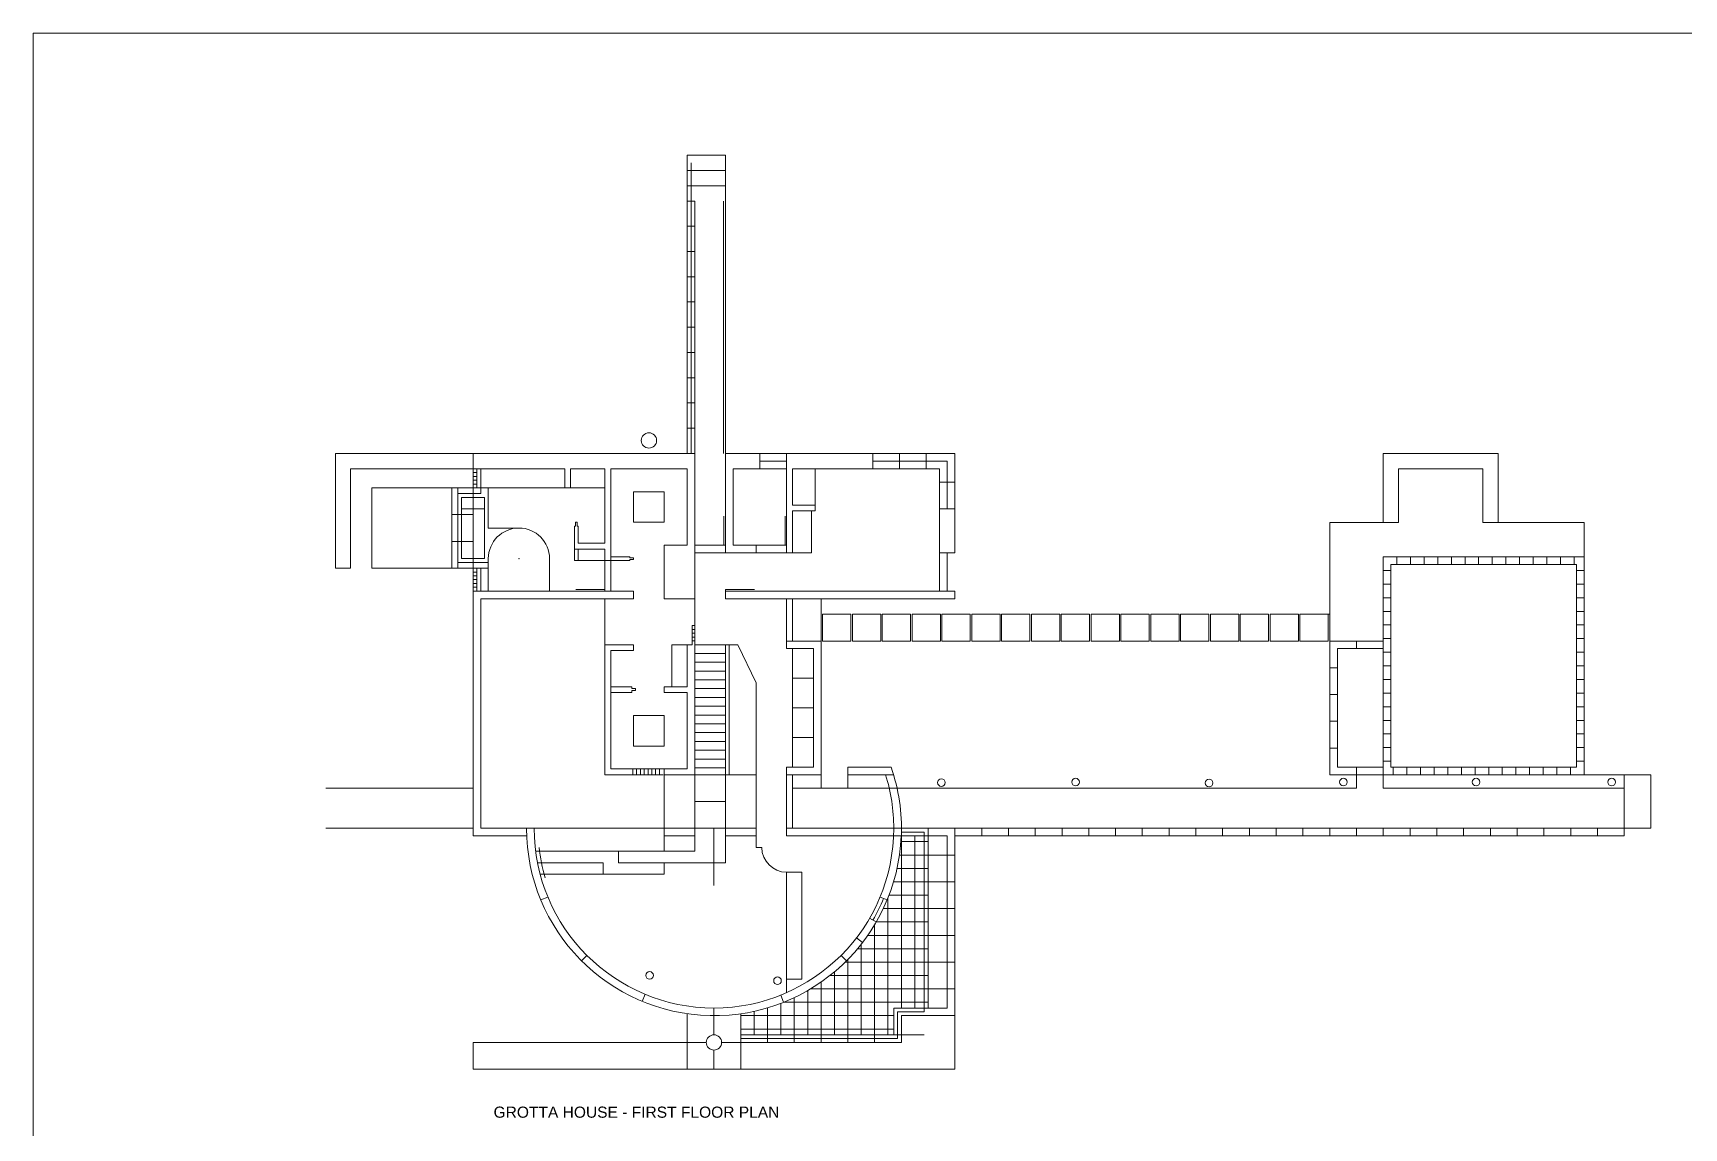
# Model space of a CAD drawing. Header units: millimetres. Extents: x 5814.9 to 5906.1, y 2492.5 to 2551.4.
# Drawn here: x 5814.86 to 5858.03, y 2522.76 to 2551.39 of the extents above; entities that cross this region are included whole.
import ezdxf

# ---------------------------------------------------------------- set-up
doc = ezdxf.new("R2010")
doc.units = ezdxf.units.MM
doc.layers.add('0inne_gulv', color=41, linetype='Continuous', lineweight=13)
doc.layers.add('G-ANNO-TEXT', color=231, linetype='Continuous', lineweight=9)
doc.styles.add('Arial_1', font='arial.ttf', dxfattribs={"height": 50})

msp = doc.modelspace()

# ---------------------------------------------------------------- linework, layer by layer
at = {"layer": '0inne_gulv'}
for p, q in [((5831.964, 2548.197), (5831.964, 2540.397)), ((5832.964, 2548.197), (5831.964, 2548.197)), ((5832.964, 2540.397), (5832.964, 2548.197)), ((5832.964, 2547.797), (5831.964, 2547.797)), ((5832.064, 2547.997), (5832.064, 2540.397)), ((5832.964, 2547.397), (5831.964, 2547.397)), ((5832.164, 2546.997), (5831.964, 2546.997)), ((5832.164, 2540.397), (5832.164, 2546.997)), ((5832.914, 2546.997), (5832.914, 2540.397)), ((5832.164, 2546.337), (5831.964, 2546.337)), ((5832.164, 2545.677), (5831.964, 2545.677)), ((5832.164, 2545.017), (5831.964, 2545.017)), ((5832.164, 2544.357), (5831.964, 2544.357)), ((5832.164, 2543.697), (5831.964, 2543.697)), ((5832.164, 2543.037), (5831.964, 2543.037)), ((5832.164, 2542.377), (5831.964, 2542.377)), ((5832.164, 2541.717), (5831.964, 2541.717)), ((5832.164, 2541.057), (5831.964, 2541.057)), ((5826.364, 2540.397), (5822.764, 2540.397)), ((5822.764, 2540.397), (5822.764, 2537.397)), ((5826.764, 2540.397), (5826.364, 2540.397)), ((5826.364, 2539.997), (5826.364, 2540.397)), ((5826.764, 2540.397), (5830.764, 2540.397)), ((5830.764, 2540.397), (5832.164, 2540.397)), ((5832.164, 2536.597), (5832.164, 2540.397)), ((5832.964, 2540.397), (5838.964, 2540.397)), ((5832.964, 2540.397), (5832.964, 2537.797)), ((5833.864, 2539.997), (5833.864, 2540.397)), ((5834.564, 2539.997), (5834.564, 2540.397)), ((5836.814, 2539.997), (5836.814, 2540.397)), ((5837.514, 2539.997), (5837.514, 2540.397)), ((5838.214, 2539.997), (5838.214, 2540.397)), ((5838.964, 2540.397), (5838.964, 2537.797)), ((5823.164, 2539.997), (5826.364, 2539.997)), ((5823.164, 2537.397), (5823.164, 2539.997)), ((5828.764, 2539.997), (5826.364, 2539.997)), ((5826.364, 2539.997), (5826.364, 2539.497)), ((5826.464, 2539.997), (5826.464, 2539.497)), ((5826.564, 2539.997), (5826.564, 2539.497)), ((5828.764, 2539.497), (5828.764, 2539.997)), ((5828.914, 2539.497), (5828.914, 2539.997)), ((5828.914, 2539.997), (5829.814, 2539.997)), ((5829.814, 2539.997), (5829.814, 2538.047)), ((5829.964, 2537.597), (5829.964, 2539.997)), ((5829.964, 2539.997), (5831.964, 2539.997)), ((5831.964, 2539.997), (5831.964, 2537.997)), ((5834.564, 2539.997), (5833.164, 2539.997)), ((5833.164, 2539.997), (5833.164, 2537.997)), ((5834.564, 2540.197), (5833.864, 2540.197)), ((5834.564, 2537.997), (5834.564, 2539.997)), ((5838.564, 2539.997), (5834.714, 2539.997)), ((5834.714, 2539.047), (5834.714, 2539.997)), ((5835.314, 2539.047), (5835.314, 2539.997)), ((5836.814, 2540.197), (5838.764, 2540.197)), ((5838.564, 2537.797), (5838.564, 2539.997)), ((5838.764, 2538.947), (5838.764, 2540.197)), ((5850.164, 2540.393), (5853.164, 2540.393)), ((5850.164, 2538.593), (5850.164, 2540.393)), ((5850.564, 2538.593), (5850.564, 2539.993)), ((5850.564, 2539.993), (5852.764, 2539.993)), ((5852.764, 2538.593), (5852.764, 2539.993)), ((5853.164, 2540.393), (5853.164, 2538.593)), ((5826.364, 2539.897), (5826.464, 2539.897)), ((5826.364, 2539.797), (5826.464, 2539.797)), ((5826.364, 2539.697), (5826.464, 2539.697)), ((5826.364, 2539.597), (5826.464, 2539.597)), ((5838.564, 2539.647), (5838.964, 2539.647)), ((5823.714, 2539.497), (5825.814, 2539.497)), ((5823.714, 2537.397), (5823.714, 2539.497)), ((5826.364, 2539.497), (5825.814, 2539.497)), ((5825.814, 2539.497), (5825.814, 2537.397)), ((5825.964, 2539.497), (5825.964, 2537.397)), ((5826.564, 2539.347), (5825.964, 2539.347)), ((5826.664, 2539.247), (5826.064, 2539.247)), ((5826.064, 2539.247), (5826.064, 2537.647)), ((5826.364, 2539.497), (5826.564, 2539.497)), ((5826.364, 2539.497), (5826.364, 2537.397)), ((5826.564, 2539.497), (5826.564, 2539.347)), ((5826.564, 2539.497), (5828.764, 2539.497)), ((5826.664, 2537.647), (5826.664, 2539.247)), ((5826.764, 2538.447), (5826.764, 2539.497)), ((5828.764, 2539.497), (5828.914, 2539.497)), ((5828.914, 2539.497), (5829.814, 2539.497)), ((5830.564, 2538.597), (5830.564, 2539.397)), ((5830.564, 2539.397), (5831.364, 2539.397)), ((5831.364, 2539.397), (5831.364, 2538.597)), ((5825.814, 2538.797), (5826.364, 2538.797)), ((5826.664, 2538.947), (5826.064, 2538.947)), ((5832.924, 2537.997), (5832.924, 2538.757)), ((5834.524, 2537.997), (5834.524, 2538.757)), ((5835.314, 2539.047), (5834.714, 2539.047)), ((5835.314, 2538.897), (5834.714, 2538.897)), ((5834.714, 2537.797), (5834.714, 2538.897)), ((5835.214, 2537.797), (5835.214, 2538.897)), ((5835.314, 2538.897), (5835.314, 2539.047)), ((5838.564, 2538.947), (5838.964, 2538.947)), ((5826.764, 2538.447), (5827.564, 2538.447)), ((5829.014, 2537.897), (5829.014, 2538.497)), ((5829.014, 2538.497), (5829.044, 2538.497)), ((5829.044, 2538.497), (5829.044, 2538.597)), ((5829.044, 2538.597), (5829.084, 2538.597)), ((5829.084, 2538.597), (5829.084, 2538.497)), ((5829.084, 2538.497), (5829.114, 2538.497)), ((5829.114, 2538.497), (5829.114, 2538.047)), ((5831.364, 2538.597), (5830.564, 2538.597)), ((5848.764, 2538.593), (5850.564, 2538.593)), ((5848.764, 2536.193), (5848.764, 2538.593)), ((5855.414, 2538.593), (5852.764, 2538.593)), ((5855.414, 2532.197), (5855.414, 2538.593)), ((5825.814, 2538.097), (5826.364, 2538.097)), ((5829.014, 2537.597), (5829.014, 2537.897)), ((5829.014, 2537.897), (5829.814, 2537.897)), ((5829.114, 2538.047), (5829.814, 2538.047)), ((5829.114, 2537.897), (5829.114, 2537.597)), ((5829.814, 2537.897), (5829.814, 2537.597)), ((5831.364, 2537.997), (5831.964, 2537.997)), ((5831.964, 2537.997), (5831.364, 2537.997)), ((5831.364, 2537.997), (5831.364, 2536.597)), ((5832.964, 2537.997), (5832.164, 2537.997)), ((5832.964, 2537.997), (5832.924, 2537.997)), ((5833.164, 2537.997), (5834.564, 2537.997)), ((5833.764, 2537.997), (5833.764, 2537.797)), ((5834.564, 2537.997), (5834.524, 2537.997)), ((5834.564, 2537.997), (5834.564, 2537.797)), ((5822.764, 2537.397), (5823.164, 2537.397)), ((5825.814, 2537.397), (5823.714, 2537.397)), ((5825.814, 2537.397), (5826.364, 2537.397)), ((5825.964, 2537.547), (5826.764, 2537.547)), ((5826.064, 2537.647), (5826.664, 2537.647)), ((5826.364, 2537.397), (5826.364, 2536.797)), ((5826.764, 2537.397), (5826.364, 2537.397)), ((5826.464, 2537.397), (5826.464, 2536.797)), ((5826.564, 2537.397), (5826.564, 2536.797)), ((5826.764, 2537.647), (5826.764, 2536.797)), ((5828.364, 2537.647), (5828.364, 2536.797)), ((5829.814, 2537.597), (5829.014, 2537.597)), ((5829.964, 2537.597), (5829.814, 2537.597)), ((5829.814, 2537.597), (5829.814, 2536.797)), ((5830.464, 2537.697), (5829.964, 2537.697)), ((5829.964, 2537.597), (5829.964, 2536.797)), ((5829.964, 2537.597), (5830.464, 2537.597)), ((5830.464, 2537.667), (5830.464, 2537.697)), ((5830.564, 2537.667), (5830.464, 2537.667)), ((5830.464, 2537.597), (5830.464, 2537.627)), ((5830.464, 2537.627), (5830.564, 2537.627)), ((5830.564, 2537.627), (5830.564, 2537.667)), ((5832.164, 2537.797), (5833.164, 2537.797)), ((5833.164, 2537.797), (5834.564, 2537.797)), ((5834.564, 2537.797), (5834.714, 2537.797)), ((5834.714, 2537.797), (5835.214, 2537.797)), ((5838.564, 2537.797), (5838.564, 2536.797)), ((5838.964, 2537.797), (5838.564, 2537.797)), ((5838.764, 2537.797), (5838.764, 2536.797)), ((5850.164, 2537.693), (5855.414, 2537.693)), ((5850.164, 2537.693), (5850.164, 2532.197)), ((5850.364, 2537.493), (5855.214, 2537.493)), ((5850.364, 2532.197), (5850.364, 2537.493)), ((5850.52, 2537.693), (5850.52, 2537.493)), ((5850.876, 2537.693), (5850.876, 2537.493)), ((5851.233, 2537.693), (5851.233, 2537.493)), ((5851.589, 2537.693), (5851.589, 2537.493)), ((5851.945, 2537.693), (5851.945, 2537.493)), ((5852.301, 2537.693), (5852.301, 2537.493)), ((5852.658, 2537.693), (5852.658, 2537.493)), ((5853.014, 2537.693), (5853.014, 2537.493)), ((5853.37, 2537.693), (5853.37, 2537.493)), ((5853.726, 2537.693), (5853.726, 2537.493)), ((5854.083, 2537.693), (5854.083, 2537.493)), ((5854.439, 2537.693), (5854.439, 2537.493)), ((5854.795, 2537.693), (5854.795, 2537.493)), ((5855.151, 2537.693), (5855.151, 2537.493)), ((5855.214, 2537.493), (5855.214, 2532.197)), ((5826.464, 2537.297), (5826.364, 2537.297)), ((5826.464, 2537.197), (5826.364, 2537.197)), ((5826.464, 2537.097), (5826.364, 2537.097)), ((5826.464, 2536.997), (5826.364, 2536.997)), ((5850.364, 2537.337), (5850.164, 2537.337)), ((5850.364, 2536.981), (5850.164, 2536.981)), ((5855.214, 2537.337), (5855.414, 2537.337)), ((5855.214, 2536.981), (5855.414, 2536.981)), ((5826.464, 2536.897), (5826.364, 2536.897)), ((5826.364, 2536.797), (5830.564, 2536.797)), ((5826.364, 2536.797), (5826.364, 2530.397)), ((5826.564, 2536.597), (5830.564, 2536.597)), ((5826.564, 2530.597), (5826.564, 2536.597)), ((5829.814, 2536.837), (5829.054, 2536.837)), ((5829.814, 2536.797), (5829.814, 2536.837)), ((5829.814, 2535.397), (5829.814, 2536.597)), ((5830.564, 2536.597), (5830.564, 2536.797)), ((5831.364, 2536.597), (5832.164, 2536.597)), ((5832.164, 2536.597), (5832.164, 2535.397)), ((5832.964, 2536.797), (5832.964, 2536.837)), ((5832.964, 2536.837), (5833.724, 2536.837)), ((5832.964, 2536.797), (5838.964, 2536.797)), ((5832.964, 2536.797), (5832.964, 2536.597)), ((5838.964, 2536.597), (5832.964, 2536.597)), ((5834.564, 2536.597), (5834.564, 2535.493)), ((5834.714, 2536.597), (5834.714, 2535.493)), ((5835.464, 2531.993), (5835.464, 2536.597)), ((5838.964, 2536.797), (5838.964, 2536.597)), ((5850.364, 2536.624), (5850.164, 2536.624)), ((5855.214, 2536.624), (5855.414, 2536.624)), ((5835.504, 2536.193), (5835.504, 2535.493)), ((5835.504, 2536.193), (5836.244, 2536.193)), ((5836.244, 2536.193), (5836.244, 2535.493)), ((5836.284, 2536.193), (5837.024, 2536.193)), ((5836.284, 2536.193), (5836.284, 2535.493)), ((5837.024, 2536.193), (5837.024, 2535.493)), ((5837.064, 2536.193), (5837.804, 2536.193)), ((5837.064, 2536.193), (5837.064, 2535.493)), ((5837.804, 2536.193), (5837.804, 2535.493)), ((5837.844, 2536.193), (5837.844, 2535.493)), ((5837.844, 2536.193), (5838.584, 2536.193)), ((5838.584, 2536.193), (5838.584, 2535.493)), ((5838.624, 2536.193), (5839.364, 2536.193)), ((5838.624, 2536.193), (5838.624, 2535.493)), ((5839.364, 2536.193), (5839.364, 2535.493)), ((5839.404, 2536.193), (5840.144, 2536.193)), ((5839.404, 2536.193), (5839.404, 2535.493)), ((5840.144, 2536.193), (5840.144, 2535.493)), ((5840.184, 2536.193), (5840.184, 2535.493)), ((5840.184, 2536.193), (5840.924, 2536.193)), ((5840.924, 2536.193), (5840.924, 2535.493)), ((5840.964, 2536.193), (5841.704, 2536.193)), ((5840.964, 2536.193), (5840.964, 2535.493)), ((5841.704, 2536.193), (5841.704, 2535.493)), ((5841.744, 2536.193), (5842.484, 2536.193)), ((5841.744, 2536.193), (5841.744, 2535.493)), ((5842.484, 2536.193), (5842.484, 2535.493)), ((5842.524, 2536.193), (5842.524, 2535.493)), ((5842.524, 2536.193), (5843.264, 2536.193)), ((5843.264, 2536.193), (5843.264, 2535.493)), ((5843.304, 2536.193), (5844.044, 2536.193)), ((5843.304, 2536.193), (5843.304, 2535.493)), ((5844.044, 2536.193), (5844.044, 2535.493)), ((5844.084, 2536.193), (5844.824, 2536.193)), ((5844.084, 2536.193), (5844.084, 2535.493)), ((5844.824, 2536.193), (5844.824, 2535.493)), ((5844.864, 2536.193), (5844.864, 2535.493)), ((5844.864, 2536.193), (5845.604, 2536.193)), ((5845.604, 2536.193), (5845.604, 2535.493)), ((5845.644, 2536.193), (5846.384, 2536.193)), ((5845.644, 2536.193), (5845.644, 2535.493)), ((5846.384, 2536.193), (5846.384, 2535.493)), ((5846.424, 2536.193), (5847.164, 2536.193)), ((5846.424, 2536.193), (5846.424, 2535.493)), ((5847.164, 2536.193), (5847.164, 2535.493)), ((5847.204, 2536.193), (5847.204, 2535.493)), ((5847.204, 2536.193), (5847.944, 2536.193)), ((5847.944, 2536.193), (5847.944, 2535.493)), ((5847.984, 2536.193), (5848.764, 2536.193)), ((5847.984, 2536.193), (5847.984, 2535.493)), ((5848.724, 2536.193), (5848.724, 2535.493)), ((5848.764, 2531.997), (5848.764, 2536.193)), ((5850.364, 2536.268), (5850.164, 2536.268)), ((5855.214, 2536.268), (5855.414, 2536.268)), ((5832.164, 2535.897), (5832.094, 2535.897)), ((5832.094, 2535.897), (5832.094, 2535.397)), ((5832.164, 2535.797), (5832.094, 2535.797)), ((5832.164, 2535.697), (5832.094, 2535.697)), ((5832.164, 2535.397), (5832.164, 2535.897)), ((5850.364, 2535.912), (5850.164, 2535.912)), ((5855.214, 2535.912), (5855.414, 2535.912)), ((5829.814, 2535.397), (5830.564, 2535.397)), ((5829.814, 2535.397), (5829.814, 2531.997)), ((5830.564, 2535.247), (5829.964, 2535.247)), ((5829.964, 2535.247), (5829.964, 2532.147)), ((5830.564, 2535.397), (5830.564, 2535.247)), ((5832.094, 2535.397), (5831.564, 2535.397)), ((5831.564, 2535.397), (5831.564, 2534.297)), ((5831.964, 2535.397), (5831.964, 2534.297)), ((5832.164, 2535.597), (5832.094, 2535.597)), ((5832.164, 2535.497), (5832.094, 2535.497)), ((5832.164, 2531.997), (5832.164, 2535.397)), ((5832.964, 2535.397), (5832.164, 2535.397)), ((5832.964, 2531.997), (5832.964, 2535.397)), ((5832.964, 2535.397), (5833.289, 2535.393)), ((5833.064, 2531.997), (5833.063, 2535.396)), ((5833.289, 2535.393), (5833.764, 2534.399)), ((5835.464, 2535.493), (5834.564, 2535.493)), ((5834.564, 2535.493), (5834.564, 2535.293)), ((5834.564, 2535.293), (5835.264, 2535.293)), ((5834.714, 2535.293), (5834.714, 2532.193)), ((5835.264, 2535.293), (5835.264, 2532.193)), ((5836.244, 2535.493), (5835.504, 2535.493)), ((5837.024, 2535.493), (5836.284, 2535.493)), ((5837.804, 2535.493), (5837.064, 2535.493)), ((5838.584, 2535.493), (5837.844, 2535.493)), ((5839.364, 2535.493), (5838.624, 2535.493)), ((5840.144, 2535.493), (5839.404, 2535.493)), ((5840.924, 2535.493), (5840.184, 2535.493)), ((5841.704, 2535.493), (5840.964, 2535.493)), ((5842.484, 2535.493), (5841.744, 2535.493)), ((5843.264, 2535.493), (5842.524, 2535.493)), ((5844.044, 2535.493), (5843.304, 2535.493)), ((5844.824, 2535.493), (5844.084, 2535.493)), ((5845.604, 2535.493), (5844.864, 2535.493)), ((5846.384, 2535.493), (5845.644, 2535.493)), ((5847.164, 2535.493), (5846.424, 2535.493)), ((5847.944, 2535.493), (5847.204, 2535.493)), ((5848.724, 2535.493), (5847.984, 2535.493)), ((5848.764, 2535.493), (5850.164, 2535.493)), ((5848.964, 2532.197), (5848.964, 2535.293)), ((5848.964, 2535.293), (5850.164, 2535.293)), ((5849.464, 2535.493), (5849.464, 2535.293)), ((5850.364, 2535.556), (5850.164, 2535.556)), ((5855.214, 2535.556), (5855.414, 2535.556)), ((5832.964, 2535.167), (5832.164, 2535.167)), ((5832.964, 2534.937), (5832.164, 2534.937)), ((5848.964, 2534.793), (5848.764, 2534.793)), ((5850.364, 2535.199), (5850.164, 2535.199)), ((5850.364, 2534.843), (5850.164, 2534.843)), ((5855.214, 2535.199), (5855.414, 2535.199)), ((5855.214, 2534.843), (5855.414, 2534.843)), ((5832.964, 2534.707), (5832.164, 2534.707)), ((5832.964, 2534.477), (5832.164, 2534.477)), ((5832.964, 2534.477), (5832.164, 2534.477)), ((5833.764, 2530.397), (5833.764, 2534.399)), ((5834.714, 2534.518), (5835.264, 2534.518)), ((5850.364, 2534.487), (5850.164, 2534.487)), ((5855.214, 2534.487), (5855.414, 2534.487)), ((5830.514, 2534.297), (5829.964, 2534.297)), ((5830.514, 2534.147), (5829.964, 2534.147)), ((5830.514, 2534.247), (5830.514, 2534.297)), ((5830.614, 2534.247), (5830.514, 2534.247)), ((5830.514, 2534.147), (5830.514, 2534.197)), ((5830.514, 2534.197), (5830.614, 2534.197)), ((5830.614, 2534.197), (5830.614, 2534.247)), ((5831.364, 2534.147), (5831.364, 2534.297)), ((5831.364, 2534.297), (5831.964, 2534.297)), ((5831.364, 2534.147), (5831.964, 2534.147)), ((5831.964, 2532.147), (5831.964, 2534.147)), ((5832.964, 2534.247), (5832.164, 2534.247)), ((5832.964, 2534.017), (5832.164, 2534.017)), ((5848.964, 2534.093), (5848.764, 2534.093)), ((5850.364, 2534.131), (5850.164, 2534.131)), ((5855.214, 2534.131), (5855.414, 2534.131)), ((5830.564, 2532.747), (5830.564, 2533.547)), ((5830.564, 2533.547), (5831.364, 2533.547)), ((5831.364, 2533.547), (5831.364, 2532.747)), ((5832.964, 2533.787), (5832.164, 2533.787)), ((5832.964, 2533.557), (5832.164, 2533.557)), ((5832.964, 2533.557), (5832.164, 2533.557)), ((5834.714, 2533.743), (5835.264, 2533.743)), ((5850.364, 2533.774), (5850.164, 2533.774)), ((5855.214, 2533.774), (5855.414, 2533.774)), ((5832.964, 2533.327), (5832.164, 2533.327)), ((5832.964, 2533.097), (5832.164, 2533.097)), ((5848.964, 2533.393), (5848.764, 2533.393)), ((5850.364, 2533.418), (5850.164, 2533.418)), ((5850.364, 2533.062), (5850.164, 2533.062)), ((5855.214, 2533.418), (5855.414, 2533.418)), ((5855.214, 2533.062), (5855.414, 2533.062)), ((5831.364, 2532.747), (5830.564, 2532.747)), ((5832.964, 2532.867), (5832.164, 2532.867)), ((5832.964, 2532.867), (5832.164, 2532.867)), ((5832.964, 2532.637), (5832.164, 2532.637)), ((5834.714, 2532.968), (5835.264, 2532.968)), ((5848.964, 2532.693), (5848.764, 2532.693)), ((5850.364, 2532.706), (5850.164, 2532.706)), ((5855.214, 2532.706), (5855.414, 2532.706)), ((5832.964, 2532.407), (5832.164, 2532.407)), ((5848.964, 2532.197), (5850.164, 2532.197)), ((5849.464, 2532.197), (5849.464, 2531.997)), ((5850.364, 2532.349), (5850.164, 2532.349)), ((5850.164, 2532.197), (5850.164, 2531.997)), ((5855.214, 2532.197), (5850.364, 2532.197)), ((5850.426, 2532.197), (5850.426, 2531.997)), ((5850.783, 2532.197), (5850.783, 2531.997)), ((5851.139, 2532.197), (5851.139, 2531.997)), ((5851.495, 2532.197), (5851.495, 2531.997)), ((5851.851, 2532.197), (5851.851, 2531.997)), ((5852.208, 2532.197), (5852.208, 2531.997)), ((5852.564, 2532.197), (5852.564, 2531.997)), ((5852.92, 2532.197), (5852.92, 2531.997)), ((5853.276, 2532.197), (5853.276, 2531.997)), ((5853.633, 2532.197), (5853.633, 2531.997)), ((5853.989, 2532.197), (5853.989, 2531.997)), ((5854.345, 2532.197), (5854.345, 2531.997)), ((5854.701, 2532.197), (5854.701, 2531.997)), ((5855.058, 2532.197), (5855.058, 2531.997)), ((5855.214, 2532.349), (5855.414, 2532.349)), ((5855.414, 2532.197), (5855.414, 2531.997)), ((5831.339, 2531.997), (5829.814, 2531.997)), ((5829.964, 2532.147), (5831.964, 2532.147)), ((5830.539, 2531.997), (5830.539, 2532.147)), ((5830.639, 2531.997), (5830.639, 2532.147)), ((5830.739, 2531.997), (5830.739, 2532.147)), ((5830.839, 2531.997), (5830.839, 2532.147)), ((5830.939, 2531.997), (5830.939, 2532.147)), ((5831.039, 2531.997), (5831.039, 2532.147)), ((5831.139, 2531.997), (5831.139, 2532.147)), ((5831.239, 2531.997), (5831.239, 2532.147)), ((5831.364, 2531.997), (5831.364, 2532.147)), ((5831.364, 2531.997), (5833.764, 2531.997)), ((5831.364, 2531.997), (5831.364, 2530.597)), ((5832.964, 2532.177), (5832.164, 2532.177)), ((5832.164, 2531.997), (5832.164, 2530.597)), ((5832.964, 2531.997), (5832.964, 2530.597)), ((5835.264, 2532.193), (5834.564, 2532.193)), ((5834.564, 2532.193), (5834.564, 2531.993)), ((5835.464, 2531.993), (5834.564, 2531.993)), ((5834.564, 2531.993), (5834.564, 2530.397)), ((5834.714, 2531.993), (5834.714, 2530.597)), ((5835.464, 2531.993), (5835.464, 2531.647)), ((5836.164, 2532.193), (5837.297, 2532.193)), ((5836.164, 2532.193), (5836.164, 2531.993)), ((5836.164, 2531.993), (5837.361, 2531.993)), ((5836.164, 2531.647), (5836.164, 2531.993)), ((5857.164, 2531.997), (5848.764, 2531.997)), ((5849.464, 2531.643), (5849.464, 2531.993)), ((5850.164, 2531.647), (5850.164, 2531.997)), ((5856.464, 2530.597), (5856.464, 2531.997)), ((5857.164, 2530.597), (5857.164, 2531.997)), ((5826.364, 2531.647), (5822.514, 2531.647)), ((5849.464, 2531.647), (5834.714, 2531.647)), ((5856.464, 2531.647), (5850.164, 2531.647)), ((5832.164, 2531.297), (5832.964, 2531.297)), ((5826.364, 2530.597), (5822.514, 2530.597)), ((5826.564, 2530.597), (5827.764, 2530.597)), ((5827.764, 2530.597), (5833.764, 2530.597)), ((5827.964, 2530.597), (5827.764, 2530.597)), ((5831.364, 2530.597), (5831.364, 2529.997)), ((5832.164, 2529.997), (5832.164, 2530.597)), ((5832.664, 2530.597), (5832.664, 2529.101)), ((5832.964, 2529.697), (5832.964, 2530.597)), ((5834.564, 2530.597), (5857.164, 2530.597)), ((5837.564, 2530.597), (5837.564, 2530.397)), ((5837.564, 2530.497), (5838.164, 2530.497)), ((5838.164, 2525.797), (5838.164, 2530.497)), ((5838.264, 2530.597), (5838.264, 2530.397)), ((5838.964, 2525.697), (5838.964, 2530.597)), ((5839.664, 2530.597), (5839.664, 2530.397)), ((5840.364, 2530.597), (5840.364, 2530.397)), ((5841.064, 2530.597), (5841.064, 2530.397)), ((5841.764, 2530.597), (5841.764, 2530.397)), ((5842.464, 2530.597), (5842.464, 2530.397)), ((5843.164, 2530.597), (5843.164, 2530.397)), ((5843.864, 2530.597), (5843.864, 2530.397)), ((5844.564, 2530.597), (5844.564, 2530.397)), ((5845.264, 2530.597), (5845.264, 2530.397)), ((5845.964, 2530.597), (5845.964, 2530.397)), ((5846.664, 2530.597), (5846.664, 2530.397)), ((5847.364, 2530.597), (5847.364, 2530.397)), ((5848.064, 2530.597), (5848.064, 2530.397)), ((5848.764, 2530.597), (5848.764, 2530.397)), ((5849.464, 2530.597), (5849.464, 2530.397)), ((5850.164, 2530.597), (5850.164, 2530.397)), ((5850.864, 2530.597), (5850.864, 2530.397)), ((5851.564, 2530.597), (5851.564, 2530.397)), ((5852.264, 2530.597), (5852.264, 2530.397)), ((5852.964, 2530.597), (5852.964, 2530.397)), ((5853.664, 2530.597), (5853.664, 2530.397)), ((5854.364, 2530.597), (5854.364, 2530.397)), ((5855.064, 2530.597), (5855.064, 2530.397)), ((5855.764, 2530.597), (5855.764, 2530.397)), ((5856.464, 2530.597), (5856.464, 2530.397)), ((5826.364, 2530.397), (5827.768, 2530.397)), ((5832.164, 2530.397), (5831.364, 2530.397)), ((5833.764, 2530.397), (5832.964, 2530.397)), ((5833.764, 2530.397), (5833.764, 2530.097)), ((5833.764, 2530.097), (5833.914, 2530.097)), ((5838.764, 2530.397), (5834.564, 2530.397)), ((5838.264, 2530.247), (5837.551, 2530.247)), ((5837.564, 2530.397), (5837.564, 2525.897)), ((5837.914, 2530.397), (5837.914, 2525.897)), ((5838.264, 2525.897), (5838.264, 2530.397)), ((5838.764, 2525.897), (5838.764, 2530.397)), ((5856.464, 2530.397), (5838.964, 2530.397)), ((5830.164, 2529.997), (5828.002, 2529.997)), ((5829.764, 2529.697), (5828.051, 2529.697)), ((5829.764, 2529.697), (5829.764, 2529.397)), ((5832.164, 2529.997), (5830.164, 2529.997)), ((5830.164, 2529.997), (5830.164, 2529.697)), ((5830.164, 2529.697), (5832.964, 2529.697)), ((5831.364, 2529.697), (5831.364, 2529.397)), ((5838.264, 2529.897), (5837.514, 2529.897)), ((5838.964, 2529.897), (5838.264, 2529.897)), ((5829.764, 2529.397), (5828.12, 2529.397)), ((5829.764, 2529.397), (5831.364, 2529.397)), ((5834.564, 2529.447), (5834.564, 2526.298)), ((5834.564, 2529.447), (5834.964, 2529.447)), ((5834.964, 2529.447), (5834.964, 2526.647)), ((5838.264, 2529.197), (5837.36, 2529.197)), ((5838.264, 2529.547), (5837.45, 2529.547)), ((5838.964, 2529.197), (5838.264, 2529.197)), ((5828.322, 2528.799), (5828.137, 2528.722)), ((5837.006, 2528.799), (5837.191, 2528.722)), ((5837.214, 2528.778), (5837.214, 2525.197)), ((5838.264, 2528.847), (5837.241, 2528.847)), ((5838.264, 2528.497), (5837.091, 2528.497)), ((5838.964, 2528.497), (5838.264, 2528.497)), ((5836.734, 2528.247), (5836.907, 2528.147)), ((5836.864, 2528.073), (5836.864, 2524.997)), ((5838.264, 2528.147), (5836.907, 2528.147)), ((5836.393, 2527.736), (5836.551, 2527.614)), ((5838.264, 2527.447), (5836.417, 2527.447)), ((5836.514, 2527.566), (5836.514, 2525.197)), ((5838.264, 2527.797), (5836.685, 2527.797)), ((5838.964, 2527.797), (5838.264, 2527.797)), ((5829.341, 2527.274), (5829.199, 2527.132)), ((5835.987, 2527.274), (5836.129, 2527.132)), ((5838.264, 2527.097), (5836.093, 2527.097)), ((5836.164, 2527.168), (5836.164, 2524.997)), ((5838.964, 2527.097), (5838.264, 2527.097)), ((5834.964, 2526.647), (5834.564, 2526.647)), ((5838.264, 2526.747), (5835.695, 2526.747)), ((5835.814, 2526.844), (5835.814, 2525.197)), ((5830.865, 2526.255), (5830.789, 2526.07)), ((5834.408, 2526.233), (5834.483, 2526.047)), ((5834.764, 2526.17), (5834.764, 2524.997)), ((5835.114, 2526.354), (5835.114, 2525.197)), ((5838.264, 2526.397), (5835.188, 2526.397)), ((5835.464, 2526.576), (5835.464, 2524.997)), ((5838.964, 2526.397), (5838.264, 2526.397)), ((5831.964, 2524.297), (5831.964, 2525.747)), ((5832.664, 2525.897), (5832.664, 2525.897)), ((5832.664, 2525.897), (5832.664, 2525.697)), ((5833.364, 2524.297), (5833.364, 2525.747)), ((5833.714, 2525.811), (5833.714, 2525.197)), ((5834.064, 2525.901), (5834.064, 2524.997)), ((5834.414, 2526.02), (5834.414, 2525.197)), ((5838.264, 2526.047), (5834.483, 2526.047)), ((5837.364, 2525.897), (5837.364, 2525.197)), ((5837.364, 2525.897), (5838.764, 2525.897)), ((5837.464, 2525.797), (5837.464, 2525.097)), ((5837.464, 2525.797), (5838.164, 2525.797)), ((5832.664, 2525.197), (5832.664, 2525.697)), ((5837.364, 2525.697), (5833.364, 2525.697)), ((5837.364, 2525.347), (5833.364, 2525.347)), ((5838.964, 2525.697), (5837.564, 2525.697)), ((5837.564, 2524.997), (5837.564, 2525.697)), ((5838.964, 2524.297), (5838.964, 2525.697)), ((5826.364, 2524.997), (5831.964, 2524.997)), ((5826.364, 2524.297), (5826.364, 2524.997)), ((5831.964, 2524.997), (5832.464, 2524.997)), ((5832.864, 2524.997), (5833.364, 2524.997)), ((5837.364, 2525.197), (5833.364, 2525.197)), ((5833.364, 2525.097), (5837.464, 2525.097)), ((5837.564, 2524.997), (5833.364, 2524.997)), ((5837.364, 2525.197), (5838.164, 2525.197)), ((5832.664, 2524.297), (5832.664, 2524.797)), ((5831.964, 2524.297), (5826.364, 2524.297)), ((5831.964, 2524.297), (5833.364, 2524.297)), ((5833.364, 2524.297), (5838.964, 2524.297))]:
    msp.add_line(p, q, dxfattribs=at)
msp.add_lwpolyline([(5814.859, 2551.39), (5906.057, 2551.39), (5906.057, 2492.51), (5814.859, 2492.51)], close=True, dxfattribs=at)
for centre, radius in [((5830.964, 2540.736), 0.2), ((5838.61, 2531.792), 0.1), ((5842.119, 2531.803), 0.1), ((5845.61, 2531.781), 0.1), ((5849.122, 2531.803), 0.1), ((5852.592, 2531.803), 0.1), ((5856.136, 2531.803), 0.1), ((5830.98, 2526.748), 0.1), ((5834.325, 2526.609), 0.1), ((5832.664, 2524.997), 0.2)]:
    msp.add_circle(centre, radius, dxfattribs=at)
for centre, radius, start, end in [((5827.564, 2537.647), 0.8, 0, 180), ((5832.664, 2530.597), 4.7, 0, 17.2777), ((5832.596, 2530.576), 4.971, 357.9397, 18.9838), ((5832.664, 2530.597), 4.9, 180, 357.6607), ((5832.664, 2530.597), 4.7, 180, 0), ((5832.664, 2530.597), 4.6, 186.2401, 196.416), ((5834.564, 2530.097), 0.65, 180, 270), ((5832.664, 2530.597), 4.8, 330, 337.5)]:
    msp.add_arc(centre, radius, start, end, dxfattribs=at)
msp.add_point((5827.564, 2537.647), dxfattribs=at)

# ---------------------------------------------------------------- texts
at = {"layer": 'G-ANNO-TEXT', "color": 7, "insert": (5826.901, 2523.319), "char_height": 0.29092, "width": 8.42526, "attachment_point": 1, "style": 'Arial_1'}
msp.add_mtext('GROTTA HOUSE - FIRST FLOOR PLAN', dxfattribs=at)

doc.saveas('drawing.dxf')
